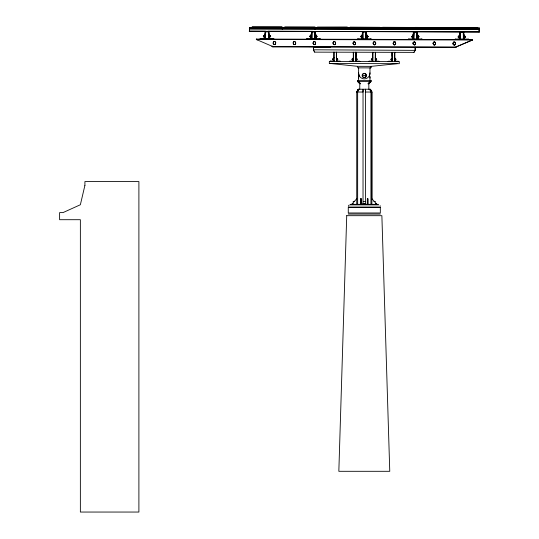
<?xml version="1.0" encoding="UTF-8"?>
<svg xmlns="http://www.w3.org/2000/svg" width="539" height="539" viewBox="0 0 539 539"><rect width="100%" height="100%" fill="white"/><g stroke="black" fill="none" stroke-linecap="round" stroke-linejoin="round"><path stroke-width="0.81" d="M263.376 36.369L263.295 36.005M264.043 35.877L263.962 36.497L264.043 36.16M269.911 35.904L269.992 36.484M270.659 36.383C270.463 37.413 270.787 34.846 270.578 36.511M309.837 36.484L309.757 36.814L309.757 36.025M317.121 36.605L317.121 36.201L317.04 36.537M332.55 59.014L332.55 59.324M333.082 59.014L333.082 59.324M353.328 52.243L353.341 61.534L353.355 60.483M355.875 52.249L355.888 61.54L355.902 60.489M357.283 59.02L357.283 59.384M360.692 36.436L360.773 36.113L360.692 36.827M360.719 198.743L360.719 204.342L360.719 198.743L361.224 198.743L361.224 204.342L361.224 198.743M361.359 36.261L361.359 36.652M367.308 36.275L367.302 36.665M367.362 198.743L367.355 204.342L367.362 198.743L367.861 198.743L367.861 204.342L367.861 198.743M367.975 36.275L367.975 36.665L368.056 36.329M368.056 36.881L368.056 36.43M371.91 59.115L371.91 59.425M376.161 59.512L376.161 59.122M376.694 59.122L376.694 59.438M391.321 59.108L391.321 59.472M392.149 52.344L392.17 61.635M394.71 52.384L394.716 61.641M395.572 59.175L395.572 59.559M396.104 59.175L396.104 59.485M411.702 36.753L411.621 37.076L411.708 36.362M418.904 36.409L418.985 36.767M458.197 36.484L458.116 37.198L458.197 36.868M458.783 36.511L458.783 36.901M464.813 36.383L464.733 37.016M465.48 36.888C465.292 37.791 465.575 35.311 465.4 37.016M282.153 28.149L249.739 28.048L249.328 31.363L479.218 31.922M249.382 31.343L249.456 27.529M249.53 31.296L249.564 27.489L282.005 27.63M249.665 28.729L249.672 27.455L282.113 27.597M257.278 39.819L256.308 39.071L472.46 39.603L472.38 40.014L256.294 39.462L256.389 39.044M264.595 37.029L263.955 37.056L264.043 35.5L264.602 35.5M264.508 38.08L264.521 34.509L265.033 34.004L265.02 38.478L264.4 39.098M264.514 37.056L264.514 35.534L263.962 35.527L263.962 37.056M265.1 38.451L265.484 31.383L264.945 31.949L264.932 38.599L265.444 39.051M265.437 38.538L265.457 31.916L265.437 38.538L268.503 38.451L268.523 31.828L265.457 31.916M269.022 35.143L269.028 31.767L268.523 31.323M269.359 34.523L269.345 38.087L269.857 38.599L273.509 38.579L274.014 39.091L273.421 38.613M268.934 33.984L269.439 34.496L269.433 38.06L269.938 38.572M269.992 35.513L269.904 37.07L269.911 35.547L269.359 35.54L269.352 37.07L269.992 37.043L269.992 35.513L269.439 35.513M272.849 46.913L272.855 46.529L272.768 46.94L455.954 47.385M281.937 28.223L282.146 28.762M282.059 27.61L282.207 28.83M282.106 28.87L282.166 27.577M282.254 28.904L282.22 27.556M282.362 27.597L282.463 28.83M282.416 28.85L282.47 27.556M309.837 36.1L309.757 36.612M310.424 36.612L310.424 36.214M311.057 37.151L310.424 37.178L310.424 35.648L310.983 35.648L310.976 36.416M310.504 35.621L310.504 37.151L310.504 35.621L311.064 35.621M311.064 34.604L311.05 38.168L310.545 38.68L306.893 38.693M311.481 38.599L311.488 34.125M311.663 34.442L311.677 31.902L312.216 31.437M311.899 38.66L311.919 32.037L311.899 38.66L314.965 38.572L314.985 31.949L311.919 32.037M415.252 50.033L413.972 52.371L314.722 52.142L313.449 50.1L313.536 47.021L313.536 47.627M313.543 47.021L313.536 50.073L314.722 52.142M415.178 47.924L415.252 47.284L415.171 50.37L313.449 49.797M313.455 47.661L313.455 47.048M314.85 28.991L315.126 27.624L282.416 27.577M315.012 28.931L315.072 27.644M315.376 27.624L315.106 28.991L315.322 27.644M315.214 28.951L315.268 27.657L347.978 27.705L347.958 29.079L348.228 27.705L380.669 27.846M315.483 34.435L315.342 31.592M316.373 36.632L316.373 36.228M316.373 35.662L316.366 37.191L316.373 35.662L315.82 35.662L315.814 36.43L316.454 36.403M315.814 37.191L316.454 37.164L316.454 35.635L315.901 35.635M329.336 63.508L329.349 61.466L399.305 61.648L399.284 63.69L329.349 63.508M333.082 59.849L333.089 58.63L333.533 58.63L333.526 59.849L333.082 59.849L333.082 58.63M336.888 58.636L336.888 59.863L337.333 59.863L337.333 58.636L336.888 58.636L336.888 59.25L337.333 59.088M337.865 59.337L337.865 59.169M347.911 28.304L347.911 28.911M348.295 28.911L347.709 29.072L347.978 27.705M347.756 29.059L347.871 27.745M348.012 29.059L348.066 27.765M348.12 29.018L348.174 27.725L380.83 27.792L380.81 29.16L381.147 28.385L413.346 28.567M351.96 59.371L351.967 59.128M351.96 59.452L351.96 59.202M352.499 59.128L352.937 59.29M352.493 59.903L352.499 58.677L352.944 58.677L352.937 59.903L352.493 59.903L352.499 58.677M352.937 59.903L352.944 58.677M356.299 59.91L356.306 58.69L356.751 58.69L356.744 59.91L356.299 59.91L356.306 58.69M356.744 59.91L356.751 58.69M359.25 75.81A5.686 5.686 0 0 1 358.63 72.812L358.644 67.86M361.992 37.279L361.352 37.312L361.359 35.783L361.912 35.783L361.912 37.312L361.912 36.544L361.352 36.544M361.905 38.33L361.918 34.765L362.511 34.226L362.498 38.7M362.424 34.253L362.41 38.734L361.797 39.347M362.606 32.104L362.794 39.098M362.835 38.788L362.848 32.172L362.835 38.788L365.9 38.707L365.92 32.084L365.914 34.563M366.318 37.218L366.318 38.714L366.938 39.334M366.325 35.729L366.325 34.24L366.837 34.745L366.823 38.316M366.419 34.57L366.419 32.017L365.92 31.572M367.389 36.531L367.389 35.769L366.837 35.769L366.749 37.326L367.382 37.292M369.862 74.382A5.686 5.686 0 0 0 369.976 72.839L369.99 67.887M371.378 59.256L371.378 59.62L371.378 59.175M371.91 59.95L371.91 58.731L372.355 58.731L372.355 59.95L371.91 59.95L371.91 58.731M372.355 59.95L372.355 59.344L371.91 59.337M375.717 59.964L375.717 58.738L376.161 58.738L376.155 59.964L375.717 59.964L375.717 59.351L376.161 59.351M380.547 28.459L380.763 28.998M380.662 29.119L380.723 27.833M380.918 29.126L380.979 27.833L479.387 28.048L479.366 31.868L249.328 31.262M381.026 29.086L381.086 27.792L380.561 27.887L380.554 29.16L381.073 29.066M390.788 59.553L390.788 59.229M391.321 60.004L391.327 58.778L391.765 58.778L391.765 60.004L391.321 60.004L391.321 58.778M391.765 60.004L391.765 59.391L391.321 59.391M395.127 60.011L395.127 58.791L395.572 58.791L395.572 60.011L395.127 60.011L395.127 59.398L395.572 59.405M412.288 36.881L412.288 36.477M412.288 37.44L412.375 35.884L412.928 35.884L412.928 37.413L412.288 37.44L412.295 35.911L412.847 35.911L412.847 37.44M412.84 38.464L412.854 34.894L413.366 34.388L413.346 38.862M412.928 37.413L412.928 35.884M413.406 29.247L413.413 27.974L413.939 27.88M413.534 34.705L413.817 31.794M413.662 29.247L413.763 27.887M413.73 29.18L413.73 28.567L446.198 28.648L446.198 29.261M413.77 38.923L414.053 32.205L413.77 38.923L416.836 38.835L416.849 32.212L413.784 32.3M413.972 52.371L415.171 50.37L415.178 47.311M417.179 34.395L417.691 34.907L417.678 38.471L418.19 38.983L417.759 38.444L417.772 34.88L417.26 34.368L417.166 38.875L417.786 39.495M417.354 34.698L417.354 32.151L416.916 31.713M417.685 37.454L417.765 35.897L418.325 35.897L418.318 37.427L417.685 37.454L417.685 35.924L418.244 35.931L418.237 37.454L418.325 35.897M418.237 36.49L418.237 36.895M418.904 36.895L418.992 36.383M446.258 29.328L446.359 27.974M446.514 29.328L446.791 27.961M446.582 29.261L446.582 28.655L479.319 28.641M455.859 47.419L455.954 47.001L272.768 46.556L256.544 39.563M459.417 37.535L458.777 37.562L458.783 36.032L459.423 36.005M459.329 38.579L459.343 35.015L459.935 34.476M459.423 34.988L459.41 38.552L458.817 39.091M459.336 37.562L459.336 36.032L458.783 36.032L458.783 37.562M459.848 34.509L459.841 38.983L459.221 39.603M460.023 35.648L460.104 32.084M460.259 39.044L460.279 32.421L460.259 39.044L463.324 38.956L463.345 32.333L463.338 34.819M464.18 35.028L464.167 38.592L464.679 39.104L468.33 39.084M464.813 36.019L464.726 37.575L464.733 36.046L464.18 36.046L464.173 37.575L464.813 37.548L464.813 36.019L464.261 36.019M472.373 39.637L472.46 39.987L455.96 46.994M479.259 31.909L479.333 28.068L479.11 31.963L479.225 28.102L413.662 27.974M264.043 37.029L264.043 35.5M310.424 37.178L310.424 35.648M316.454 37.164L316.454 35.635M333.526 58.63L333.526 59.243L333.082 59.243M337.333 59.25L337.333 58.636M361.352 37.306L361.359 35.783M367.389 35.769L367.302 37.326L367.308 35.796L366.749 35.796M376.161 59.964L376.161 58.738M395.572 60.011L395.572 58.791M412.369 37.413L412.375 35.884M415.259 47.89L415.266 47.277M417.765 37.427L417.765 35.897M458.864 37.535L458.864 36.005M333.978 52.202L333.931 61.486L333.944 60.429M333.964 57.296L333.991 52.162M336.525 52.209L336.477 61.493L336.491 60.435M336.511 57.302L336.538 52.168M353.382 57.35L353.341 52.276M355.929 57.356L355.949 52.222M372.793 57.397L372.82 52.263L372.752 61.587L372.772 60.53M375.339 57.404L375.366 52.27L375.299 61.594M392.203 57.451L392.23 52.317M394.75 57.457L394.777 52.323M315.477 38.572L314.769 39.172M366.405 38.774L365.637 39.307M273.111 43.032L273.583 41.914M293.189 42.655L293.526 44.144M295.655 43.491L295.608 42.291L294.725 41.597M295.783 43.059L295.52 43.861M313.011 43.133L313.482 42.015M333.095 42.756L333.142 43.955L334.025 44.649M335.561 43.592L335.514 42.392L334.948 41.853M335.689 43.16L335.426 43.962M373.231 42.864L373.143 43.686L373.837 44.596M395.646 43.747L395.114 41.981M413.002 43.389L413.049 42.992M413.13 42.965L413.049 43.794L413.743 44.697M435.546 43.848L435.499 42.648L434.623 41.961M452.908 43.497L453.656 42.136M463.816 39.091L463.85 32.34L463.412 31.828M330.737 63.508L357.519 66.324L371.115 66.364L370.771 67.894L371.128 66.358L397.014 63.683M273.374 42.231L273.152 43.43L274.169 44.494M293.324 42.285L293.236 43.854L294.119 44.542M313.274 42.332L313.058 43.531M333.014 42.79L333.23 42.386M355.376 44.016L355.464 42.446L354.238 41.698M355.592 43.612L355.167 44.333M373.143 42.891L373.359 42.493M395.511 44.117L395.727 43.72M413.049 42.992L413.265 42.594M435.418 44.218L435.633 43.821M453.171 42.696L452.949 43.895L453.373 44.555M348.329 206.087L349.077 205.103M358.981 89.231L357.653 92.034L357.653 204.342M356.73 204.342L356.744 92.034L358.246 89.231L370.36 89.231L371.87 92.034L371.87 199.315M356.737 92.034L358.253 89.231L356.744 92.034L363.03 92.034L363.037 89.231L363.03 203.506M275.362 44.124L275.752 43.039L275.092 41.698M293.243 42.311L293.533 41.968M295.311 44.178L295.601 43.827M315.261 44.232L315.652 43.14L315.268 42.049M333.142 42.413L333.439 42.069M335.507 43.935L334.941 44.521M373.278 42.52L373.844 41.927M375.346 44.387L375.643 42.493L374.767 41.806M393.524 42.224L393.18 43.713L394.11 44.804M395.592 44.09L395.026 44.676M413.184 42.621L414.067 41.88M415.252 44.488L415.549 42.601L414.329 41.853M433.43 42.325L433.039 43.416L433.693 44.75M435.499 44.191L434.933 44.784M455.159 44.589L455.549 43.504L455.246 42.386M369.909 81.51L367.942 83.781L368.514 83.781L370.482 81.51L368.514 83.781M351.691 204.342L356.744 198.743M259.919 39.084L260.438 38.572L264.083 38.559M260.007 39.057L260.519 38.545M265.114 33.977L264.602 34.483L264.588 38.047L263.995 38.586M306.388 39.206L306.981 38.667M311.576 34.092L310.983 34.631L310.969 38.195L310.464 38.707M310.862 39.219L311.562 38.572M329.855 61.473L330.266 61.062M333.432 61.48L333.931 60.988L333.937 57.41L333.115 61.075L330.259 61.069M357.317 39.334L357.916 38.801M361.393 38.835L361.992 38.303M349.265 61.52L349.676 61.116L352.533 61.123L353.355 57.457L353.341 61.042L352.85 61.534M368.676 61.574L369.094 61.163M372.26 61.581L372.759 61.089L372.766 57.511L371.937 61.176L369.087 61.17M408.252 39.468L408.764 38.956L412.416 38.936M408.333 39.441L408.845 38.929M413.447 34.361L412.928 34.867L412.921 38.431L412.328 38.97M388.093 61.621L388.504 61.217L391.354 61.224L392.183 57.558L392.17 61.143L391.671 61.635M412.726 39.482L413.426 38.835M454.741 39.59L455.34 39.051M273.502 41.941L273.852 41.671M275.085 44.366L275.786 42.608M293.452 41.995L294.126 41.57M295.035 44.42L295.392 44.151M313.402 42.049L313.759 41.773M314.992 44.474L315.692 42.716L314.682 41.651M333.358 42.096L333.708 41.826M335.298 44.252L334.625 44.676M354.891 44.575L355.248 44.306M373.487 42.204L374.167 41.773M375.077 44.629L375.777 43.666L375.649 42.493M393.8 41.981L393.052 43.342L393.787 44.649M395.383 44.407L394.71 44.831M413.393 42.305L414.41 41.826M414.976 44.73L415.684 42.972M433.7 42.082L432.958 43.443L434.01 44.905M435.29 44.508L434.609 44.939M453.299 42.406L453.973 41.981M454.882 44.831L455.583 43.073M315.012 39.071L315.227 32.044L314.722 31.538M365.968 39.212L366.163 32.178L365.651 31.666M273.772 41.698L274.176 41.516M274.769 44.521L275.166 44.339M293.728 41.752L294.469 41.516M294.718 44.575L295.123 44.393M313.678 41.799L314.075 41.618M314.668 44.622L315.072 44.441M333.628 41.853L334.032 41.671M353.982 41.725L352.998 43.208L353.658 44.542M354.574 44.73L354.972 44.548M374.76 44.784L375.157 44.602M393.713 42.008L394.117 41.826M414.659 44.885L415.064 44.703M433.619 42.109L434.36 41.88M454.566 44.986L454.963 44.804M455.879 47.021L472.44 39.994M250.77 27.516L280.752 27.684M284.727 27.051L315.221 27.132M284.713 27.193L314.756 27.206M283.359 27.738L302.568 27.759M338.317 27.853L345.95 27.806M348.551 27.907L378.54 27.981M379.907 27.348L349.919 27.267L379.955 27.374M412.503 27.428L382.569 27.287M381.161 27.9L382.171 27.994M412.551 27.455L382.508 27.395M445.147 27.59L415.165 27.374M413.757 27.981L443.745 28.062M445.099 27.516L415.111 27.435M477.689 27.732L447.761 27.455M446.353 28.068L476.341 28.143M477.695 27.644L447.707 27.523M268.523 31.828L268.503 38.451M282.524 27.536L314.965 27.678L315.059 28.917M282.321 28.836L282.537 28.149L315.005 28.237M315.389 28.237L347.642 28.399M314.985 31.949L314.965 38.572M348.295 28.304L380.763 28.385M416.849 32.212L416.836 38.835M357.505 66.331L357.842 67.86L370.785 67.887M479.373 29.322L249.335 28.816M268.638 38.943L265.646 38.949L265.195 38.437M413.676 31.808L413.278 32.327L413.258 38.909L413.777 39.435M274.095 41.543L274.513 41.463M274.425 44.575L274.85 44.494M294.375 44.622L294.799 44.542M313.994 41.651L314.419 41.57M314.331 44.676L314.756 44.596M333.944 41.698L334.369 41.618M334.281 44.73L334.706 44.649M354.325 41.671L353.308 42.15L352.964 43.639M354.231 44.777L354.655 44.697M374.079 41.806L374.504 41.725M374.416 44.831L374.841 44.75M394.036 41.853L394.46 41.773M394.366 44.885L394.791 44.804M414.316 44.939L414.74 44.858M434.272 44.986L434.697 44.905M453.892 42.008L454.31 41.927M454.222 45.04L454.646 44.959M311.946 31.531L311.407 32.064L311.394 38.714L311.906 39.172M362.882 31.66L362.343 32.199L362.329 38.848L362.841 39.3M268.24 39.057L268.745 38.613L268.766 31.929L268.26 31.417M460.306 31.916L459.767 32.448L459.754 39.098L460.266 39.549M416.566 39.441L417.071 38.997L417.098 32.313L416.586 31.801M463.062 39.563L463.567 39.051L463.587 32.428L463.142 31.922M359.762 89.231L359.762 83.781L357.492 81.51L357.485 80.385L371.115 80.385M371.87 92.034L365.557 92.034L365.557 89.231L365.557 204.342M353.112 201.418L354.743 201.418M363.475 201.418L365.105 201.418M373.864 201.418L375.488 201.418M352.297 203.425L353.348 203.425M375.38 203.425L376.303 203.425M350.411 204.342L378.189 204.342M349.878 204.881L378.728 204.881M348.275 207.043L380.325 207.043M348.275 214.064L380.325 214.064M315.106 27.718L347.817 27.765M380.81 27.887L413.521 27.934M249.335 28.924L479.117 29.517M249.53 31.195L265.579 31.215M268.051 31.242L312.714 31.336M380.837 31.531L413.716 31.599M417.031 31.626L460.01 31.72M463.324 31.747L479.373 31.767M362.848 32.172L365.92 32.084M460.279 32.421L463.345 32.333M361.44 35.749L361.992 35.756M263.962 36.295L264.595 36.268M269.352 36.308L269.911 36.308M310.424 36.416L310.976 36.416M366.749 36.558L367.302 36.558M412.288 36.679L412.847 36.679M417.685 36.692L418.237 36.692M458.783 36.8L459.336 36.8M464.173 36.814L464.813 36.787M357.829 38.828L361.48 38.808M367.254 38.855L370.899 38.835L371.411 39.34M418.183 38.983L421.835 38.963L422.347 39.475M455.253 39.078L458.905 39.057M308.962 46.623L314.015 46.63M313.455 47.419L330.272 47.459M356.299 59.297L356.744 59.303M362.397 75.473L366.176 75.48A1.893 1.893 0 0 0 363.347 73.836A1.893 1.893 0 0 0 363.333 77.111A1.893 1.893 0 0 0 366.176 75.48M312.175 39.078L311.657 38.552M454.229 41.961L455.246 42.386M434.279 41.907L435.29 42.332M454.303 45.013L453.562 44.831M433.929 44.932L434.353 44.959M394.373 41.806L394.797 41.826M414.403 44.905L413.386 44.481M374.423 41.752L375.164 41.934M394.447 44.858L393.706 44.676M374.073 44.777L374.497 44.804M334.288 41.651L334.712 41.671M353.894 44.73L354.318 44.75M314.338 41.597L315.079 41.773M334.362 44.697L333.621 44.521M294.388 41.543L295.399 41.968M313.988 44.622L314.412 44.649M274.432 41.496L274.856 41.516M294.462 44.596L293.721 44.42M274.506 44.542L273.495 44.117M272.795 46.502L271.872 46.172M256.517 39.488L257.197 39.846M272.148 46.226L272.768 46.556M272.323 46.3L272.714 46.469M453.966 44.959L453.292 44.589M414.666 41.907L415.468 42.628M394.716 41.86L395.114 41.981M374.154 44.75L373.487 44.38M354.581 41.752L355.558 43.241M353.975 44.697L353.301 44.326M334.631 41.698L335.305 42.076M314.069 44.596L313.395 44.225M274.775 41.55L275.173 41.671M454.889 42.17L455.374 42.729M395.033 42.015L395.599 42.547M313.752 44.441L313.139 43.504M468.243 39.111L468.836 39.596M464.766 39.078L464.254 38.565L464.261 35.001L463.668 34.516L463.661 38.997L464.274 39.616M421.754 38.997L422.266 39.502M398.793 61.648L398.382 61.244L395.532 61.237L394.723 57.565L394.716 61.143L395.208 61.641M370.819 38.862L371.331 39.374M367.335 38.821L366.742 38.343L366.756 34.779L366.244 34.267L366.23 38.741L366.857 39.36M379.375 61.601L378.971 61.19L376.114 61.183L375.312 57.518L375.299 61.096L375.798 61.594M359.964 61.547L359.553 61.143L356.703 61.136L355.895 57.464L355.888 61.048L356.387 61.54M315.396 34.105L315.908 34.617L315.894 38.181L316.406 38.693M320.476 39.212L319.964 38.7L316.319 38.72L315.807 38.208L315.82 34.644L315.308 34.132L315.302 38.613L315.921 39.226M319.883 38.727L320.395 39.239M340.554 61.5L340.143 61.089L337.293 61.082L336.484 57.417L336.477 60.995L336.969 61.493M315.382 38.579L316.002 39.199M269.439 34.496L268.846 34.011L268.84 38.491L269.54 39.078M371.863 198.743L376.909 204.342M358.684 81.51L360.652 83.781L360.086 83.781L358.118 81.51L359.601 83.208M333.432 44.245L333.048 43.154M371.863 92.034L370.354 89.231L371.856 92.034L371.863 204.342M369.606 89.231L370.933 92.034L370.933 204.342M380.116 205.696L380.271 206.087M453.036 43.868L453.164 44.238M435.418 42.682L435.593 43.45M413.13 43.76L413.258 44.137M395.518 42.574L395.693 43.349M373.359 44.03L373.183 43.261M335.433 42.419L335.561 42.797M295.527 42.318L295.655 42.689M273.239 43.403L273.367 43.774M371.101 80.385L371.115 81.51M369.862 76.578A5.686 5.686 0 0 1 369.976 78.121L369.97 80.385M368.838 89.231L368.838 83.781L371.108 81.51L357.485 81.51L357.498 80.385M365.705 204.342L365.698 203.425L362.875 203.425L362.882 204.342M364.29 203.425L364.29 204.342M358.63 78.121A5.686 5.686 0 0 1 359.264 75.123A5.686 5.686 0 0 0 358.624 78.121L358.63 80.385M369.97 72.846A5.686 5.686 0 0 1 364.276 78.883A5.686 5.686 0 0 1 358.624 72.812M369.336 75.123A5.686 5.686 0 0 1 369.97 78.121M355.942 52.263L355.902 56.447L355.888 52.283M392.217 52.357L392.183 56.541L392.163 52.377M346.725 215.681L338.836 471.302L389.764 471.302L381.875 215.681L346.725 215.681M84.913 185.362L80.365 204.746L62.982 212.609L59.613 212.609L59.613 219.703L80.365 219.703L80.365 512.05L138.894 512.05L138.894 181.582L84.913 181.582L84.913 185.362M252.171 26.997L282.166 27.031L252.124 27.011M347.365 27.199L317.316 27.226L347.365 27.199M380.325 207.582L348.275 207.582L348.275 212.979L380.325 212.979L380.325 207.582M363.198 77.353A2.176 2.176 0 0 0 366.459 75.48A2.176 2.176 0 0 0 363.205 73.594A2.176 2.176 0 0 0 363.198 77.353"/></g></svg>
